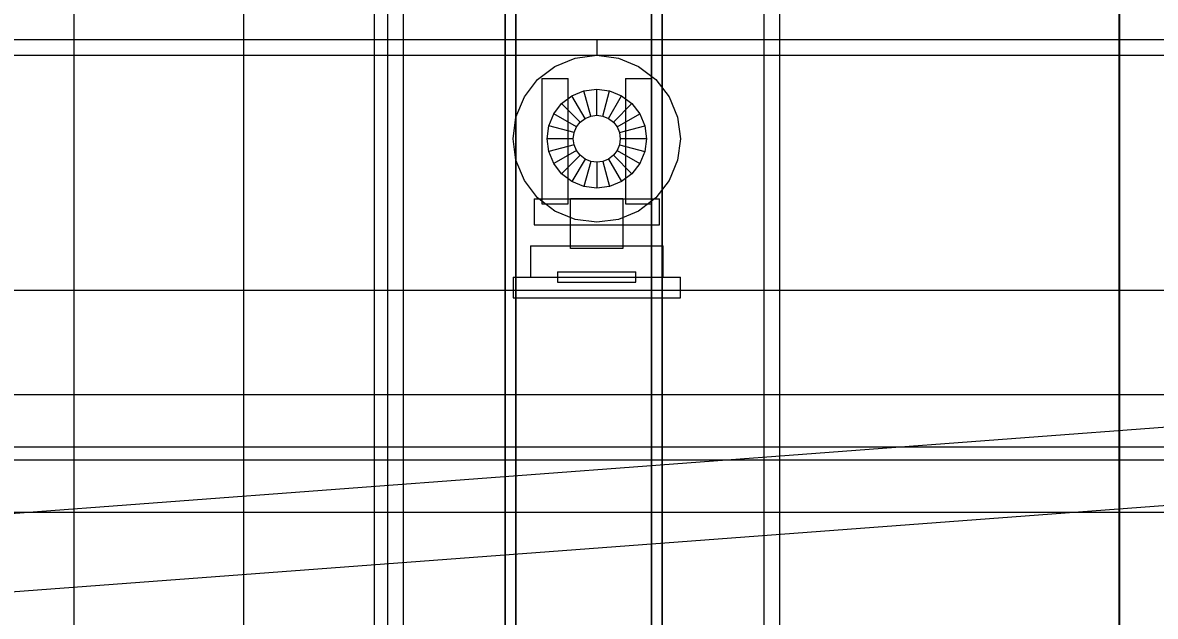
# Model space of a CAD drawing. Header units: millimetres. Extents: x -191664 to 191490, y -197311 to 10263.
# Drawn here: x -1619.7 to -1186.3, y -31640 to -31412.5 of the extents above; entities that cross this region are included whole.
import ezdxf

# ---------------------------------------------------------------- set-up
doc = ezdxf.new("R2010")
doc.units = ezdxf.units.MM
for name, color, linetype, lineweight in [('COTAS_USUARIO', 1, 'Continuous', 0), ('frontal_briquetadora', 7, 'Continuous', 0), ('frontal_C04', 7, 'Continuous', 0), ('frontal_mezcladora', 7, 'Continuous', 0), ('frontal_secador', 7, 'Continuous', 0)]:
    doc.layers.add(name, color=color, linetype=linetype, lineweight=lineweight)
doc.dimstyles.new('PLANTA_100', dxfattribs={"dimtxt": 250, "dimasz": 150, "dimexe": 150, "dimexo": 80, "dimgap": 100, "dimtad": 1, "dimtih": 1, "dimtoh": 1, "dimdec": 1, "dimdsep": 46, "dimcen": 0.09, "dimclrd": 1, "dimclre": 1, "dimclrt": 1, "dimadec": 0, "dimazin": 0, "dimtfac": 1, "dimtdec": 4, "dimtofl": 0, "dimtmove": 0, "dimatfit": 3, "dimfxl": 1, "dimtolj": 1, "dimtzin": 0, "dimarcsym": 0})

# ---------------------------------------------------------------- blocks, each defined once
blk = doc.blocks.new('*D108')
at = {"layer": 'COTAS_USUARIO', "color": 1, "lineweight": -2, "transparency": 16777216}
for p, q in [((-80, -30400), (-1350, -30400)), ((-1200, -31850), (-1200, -30550)), ((-80, -32000), (-1350, -32000))]:
    blk.add_line(p, q, dxfattribs=at)
at = {"layer": 'COTAS_USUARIO', "color": 1, "transparency": 16777216}
for points in [[(-1225, -30550), (-1175, -30550), (-1200, -30400)], [(-1225, -31850), (-1175, -31850), (-1200, -32000)]]:
    blk.add_solid(points, dxfattribs=at)
at = {"layer": 'Defpoints', "color": 0, "transparency": 16777216}
for p in [(-1200, -30400), (0, -30400), (0, -32000)]:
    blk.add_point(p, dxfattribs=at)
blk = doc.blocks.new('*D109')
at = {"layer": 'COTAS_USUARIO', "color": 1, "lineweight": -2, "transparency": 16777216}
for p, q in [((-80, -28700), (-1350, -28700)), ((-1200, -31850), (-1200, -28850)), ((-80, -32000), (-1350, -32000))]:
    blk.add_line(p, q, dxfattribs=at)
at = {"layer": 'COTAS_USUARIO', "color": 1, "transparency": 16777216}
for points in [[(-1225, -28850), (-1175, -28850), (-1200, -28700)], [(-1225, -31850), (-1175, -31850), (-1200, -32000)]]:
    blk.add_solid(points, dxfattribs=at)
at = {"layer": 'Defpoints', "color": 0, "transparency": 16777216}
for p in [(-1200, -28700), (0, -28700), (0, -32000)]:
    blk.add_point(p, dxfattribs=at)
blk = doc.blocks.new('*D110')
at = {"layer": 'COTAS_USUARIO', "color": 1, "lineweight": -2, "transparency": 16777216}
for p, q in [((-80, -30350), (-1350, -30350)), ((-1200, -31850), (-1200, -30500)), ((-80, -32000), (-1350, -32000))]:
    blk.add_line(p, q, dxfattribs=at)
at = {"layer": 'COTAS_USUARIO', "color": 1, "transparency": 16777216}
for points in [[(-1225, -30500), (-1175, -30500), (-1200, -30350)], [(-1225, -31850), (-1175, -31850), (-1200, -32000)]]:
    blk.add_solid(points, dxfattribs=at)
at = {"layer": 'Defpoints', "color": 0, "transparency": 16777216}
for p in [(-1200, -30350), (0, -30350), (0, -32000)]:
    blk.add_point(p, dxfattribs=at)
blk = doc.blocks.new('*D111')
at = {"layer": 'COTAS_USUARIO', "color": 1, "lineweight": -2, "transparency": 16777216}
for p, q in [((-80, -27700), (-1350, -27700)), ((-1200, -31850), (-1200, -27850)), ((-80, -32000), (-1350, -32000))]:
    blk.add_line(p, q, dxfattribs=at)
at = {"layer": 'COTAS_USUARIO', "color": 1, "transparency": 16777216}
for points in [[(-1225, -27850), (-1175, -27850), (-1200, -27700)], [(-1225, -31850), (-1175, -31850), (-1200, -32000)]]:
    blk.add_solid(points, dxfattribs=at)
at = {"layer": 'Defpoints', "color": 0, "transparency": 16777216}
for p in [(-1200, -27700), (0, -27700), (0, -32000)]:
    blk.add_point(p, dxfattribs=at)
blk = doc.blocks.new('*D121')
at = {"layer": 'COTAS_USUARIO', "color": 1, "lineweight": -2, "transparency": 16777216}
for p, q in [((-80, -29000), (-1350, -29000)), ((-1200, -31850), (-1200, -29150)), ((-80, -32000), (-1350, -32000))]:
    blk.add_line(p, q, dxfattribs=at)
at = {"layer": 'COTAS_USUARIO', "color": 1, "transparency": 16777216}
for points in [[(-1225, -29150), (-1175, -29150), (-1200, -29000)], [(-1225, -31850), (-1175, -31850), (-1200, -32000)]]:
    blk.add_solid(points, dxfattribs=at)
at = {"layer": 'Defpoints', "color": 0, "transparency": 16777216}
for p in [(-1200, -29000), (0, -29000), (0, -32000)]:
    blk.add_point(p, dxfattribs=at)

msp = doc.modelspace()

# ---------------------------------------------------------------- linework, layer by layer
at = {"layer": 'frontal_briquetadora', "color": 8, "true_color": 0x657a85}
for p, q in [((-1480, -31988), (-1480, -30950)), ((-1474, -31988), (-1474, -30950)), ((-1336, -31988), (-1336, -30950)), ((-1330, -31988), (-1330, -30950))]:
    msp.add_line(p, q, dxfattribs=at)
at = {"layer": 'frontal_briquetadora', "color": 8, "true_color": 0x667b86}
for p, q in [((-1435, -31872.05), (-1435, -31072.05)), ((-1375, -31072.05), (-1375, -31872.05)), ((-1435, -31075.78), (-1435, -31875.78)), ((-1431, -31075.78), (-1431, -31875.78)), ((-1379, -31875.78), (-1379, -31075.78)), ((-1375, -31875.78), (-1375, -31075.78)), ((-1435, -31924.22), (-1435, -31124.22)), ((-1431, -31924.22), (-1431, -31124.22)), ((-1379, -31124.22), (-1379, -31924.22)), ((-1375, -31124.22), (-1375, -31924.22)), ((-1435, -31127.95), (-1435, -31927.95)), ((-1375, -31927.95), (-1375, -31127.95))]:
    msp.add_line(p, q, dxfattribs=at)
at = {"layer": 'frontal_C04', "color": 139, "true_color": 0x345e4e}
for p, q in [((-1750, -31419), (-1400, -31419)), ((-1400, -31419), (-1400, -31425)), ((-1400, -31419), (-420, -31419)), ((-1750, -31425), (-1400, -31425)), ((-1400, -31425), (-420, -31425))]:
    msp.add_line(p, q, dxfattribs=at)
at = {"layer": 'frontal_C04', "color": 252, "true_color": 0x83939a}
for p, q in [((-1408.28, -31426.09), (-1400, -31425)), ((-1400, -31425), (-1391.72, -31426.09)), ((-1422.63, -31434.37), (-1416, -31429.29)), ((-1416, -31429.29), (-1408.28, -31426.09)), ((-1391.72, -31426.09), (-1384, -31429.29)), ((-1384, -31429.29), (-1377.37, -31434.37)), ((-1427.71, -31441), (-1422.63, -31434.37)), ((-1377.37, -31434.37), (-1372.29, -31441)), ((-1430.91, -31448.72), (-1427.71, -31441)), ((-1372.29, -31441), (-1369.09, -31448.72)), ((-1432, -31457), (-1430.91, -31448.72)), ((-1369.09, -31448.72), (-1368, -31457)), ((-1430.91, -31465.28), (-1432, -31457)), ((-1368, -31457), (-1369.09, -31465.28)), ((-1427.71, -31473), (-1430.91, -31465.28)), ((-1369.09, -31465.28), (-1372.29, -31473)), ((-1422.63, -31479.63), (-1427.71, -31473)), ((-1372.29, -31473), (-1377.37, -31479.63)), ((-1416, -31484.71), (-1422.63, -31479.63)), ((-1377.37, -31479.63), (-1384, -31484.71)), ((-1408.28, -31487.91), (-1416, -31484.71)), ((-1384, -31484.71), (-1391.72, -31487.91)), ((-1400, -31489), (-1408.28, -31487.91)), ((-1391.72, -31487.91), (-1400, -31489))]:
    msp.add_line(p, q, dxfattribs=at)
at = {"layer": 'frontal_C04', "color": 139, "true_color": 0x354b57}
for p, q in [((-1421, -31434), (-1411, -31434)), ((-1421, -31434), (-1421, -31482)), ((-1411, -31482), (-1411, -31434)), ((-1389, -31434), (-1379, -31434)), ((-1389, -31434), (-1389, -31482)), ((-1379, -31482), (-1379, -31434)), ((-1424, -31480), (-1376, -31480)), ((-1424, -31480), (-1424, -31490)), ((-1421, -31482), (-1411, -31482)), ((-1390, -31480), (-1410, -31480)), ((-1410, -31499), (-1410, -31480)), ((-1390, -31480), (-1390, -31499)), ((-1389, -31482), (-1379, -31482)), ((-1376, -31490), (-1376, -31480)), ((-1424, -31490), (-1376, -31490)), ((-1425.4, -31498), (-1374.6, -31498)), ((-1425.4, -31498), (-1425.4, -31510)), ((-1390, -31499), (-1410, -31499)), ((-1374.6, -31510), (-1374.6, -31498)), ((-1415, -31508), (-1385, -31508)), ((-1415, -31508), (-1415, -31512)), ((-1385, -31512), (-1385, -31508)), ((-1432, -31510), (-1368, -31510)), ((-1432, -31510), (-1432, -31518)), ((-1425.4, -31510), (-1374.6, -31510)), ((-1415, -31512), (-1385, -31512)), ((-1368, -31518), (-1368, -31510)), ((-1750, -31515), (-550, -31515)), ((-1751.12, -31610.04), (-551.12, -31520.04)), ((-1432, -31518), (-1368, -31518)), ((-1748.88, -31639.96), (-548.88, -31549.96)), ((-1750, -31555), (-550, -31555)), ((-1750, -31600), (-550, -31600))]:
    msp.add_line(p, q, dxfattribs=at)
at = {"layer": 'frontal_C04', "color": 155, "true_color": 0x617580}
for p, q in [((-1409.5, -31440.55), (-1404.92, -31438.65)), ((-1404.92, -31438.65), (-1400, -31438)), ((-1402.33, -31448.31), (-1404.92, -31438.65)), ((-1400, -31448), (-1400, -31438)), ((-1400, -31438), (-1395.08, -31438.65)), ((-1397.67, -31448.31), (-1395.08, -31438.65)), ((-1395.08, -31438.65), (-1390.5, -31440.55)), ((-1413.44, -31443.56), (-1409.5, -31440.55)), ((-1404.5, -31449.21), (-1409.5, -31440.55)), ((-1395.5, -31449.21), (-1390.5, -31440.55)), ((-1390.5, -31440.55), (-1386.56, -31443.56)), ((-1418.35, -31452.08), (-1416.45, -31447.5)), ((-1416.45, -31447.5), (-1413.44, -31443.56)), ((-1407.79, -31452.5), (-1416.45, -31447.5)), ((-1406.36, -31450.64), (-1413.44, -31443.56)), ((-1393.64, -31450.64), (-1386.56, -31443.56)), ((-1392.21, -31452.5), (-1383.55, -31447.5)), ((-1386.56, -31443.56), (-1383.55, -31447.5)), ((-1383.55, -31447.5), (-1381.65, -31452.08)), ((-1419, -31457), (-1418.35, -31452.08)), ((-1408.69, -31454.67), (-1418.35, -31452.08)), ((-1391.31, -31454.67), (-1381.65, -31452.08)), ((-1381.65, -31452.08), (-1381, -31457)), ((-1409, -31457), (-1419, -31457)), ((-1418.35, -31461.92), (-1419, -31457)), ((-1408.69, -31459.33), (-1418.35, -31461.92)), ((-1391.31, -31459.33), (-1381.65, -31461.92)), ((-1381, -31457), (-1391, -31457)), ((-1381, -31457), (-1381.65, -31461.92)), ((-1416.45, -31466.5), (-1418.35, -31461.92)), ((-1407.79, -31461.5), (-1416.45, -31466.5)), ((-1406.36, -31463.36), (-1413.44, -31470.44)), ((-1404.5, -31464.79), (-1409.5, -31473.45)), ((-1395.5, -31464.79), (-1390.5, -31473.45)), ((-1393.64, -31463.36), (-1386.56, -31470.44)), ((-1392.21, -31461.5), (-1383.55, -31466.5)), ((-1381.65, -31461.92), (-1383.55, -31466.5)), ((-1413.44, -31470.44), (-1416.45, -31466.5)), ((-1402.33, -31465.69), (-1404.92, -31475.35)), ((-1400, -31466), (-1400, -31476)), ((-1397.67, -31465.69), (-1395.08, -31475.35)), ((-1383.55, -31466.5), (-1386.56, -31470.44)), ((-1409.5, -31473.45), (-1413.44, -31470.44)), ((-1404.92, -31475.35), (-1409.5, -31473.45)), ((-1390.5, -31473.45), (-1395.08, -31475.35)), ((-1386.56, -31470.44), (-1390.5, -31473.45)), ((-1400, -31476), (-1404.92, -31475.35)), ((-1395.08, -31475.35), (-1400, -31476))]:
    msp.add_line(p, q, dxfattribs=at)
at = {"layer": 'frontal_C04', "color": 9, "true_color": 0xbac6cb}
for p, q in [((-1407.79, -31452.5), (-1406.36, -31450.64)), ((-1406.36, -31450.64), (-1404.5, -31449.21)), ((-1404.5, -31449.21), (-1402.33, -31448.31)), ((-1402.33, -31448.31), (-1400, -31448)), ((-1400, -31448), (-1397.67, -31448.31)), ((-1397.67, -31448.31), (-1395.5, -31449.21)), ((-1395.5, -31449.21), (-1393.64, -31450.64)), ((-1393.64, -31450.64), (-1392.21, -31452.5)), ((-1409, -31457), (-1408.69, -31454.67)), ((-1408.69, -31454.67), (-1407.79, -31452.5)), ((-1392.21, -31452.5), (-1391.31, -31454.67)), ((-1391.31, -31454.67), (-1391, -31457)), ((-1408.69, -31459.33), (-1409, -31457)), ((-1407.79, -31461.5), (-1408.69, -31459.33)), ((-1391.31, -31459.33), (-1392.21, -31461.5)), ((-1391, -31457), (-1391.31, -31459.33)), ((-1406.36, -31463.36), (-1407.79, -31461.5)), ((-1404.5, -31464.79), (-1406.36, -31463.36)), ((-1402.33, -31465.69), (-1404.5, -31464.79)), ((-1395.5, -31464.79), (-1397.67, -31465.69)), ((-1393.64, -31463.36), (-1395.5, -31464.79)), ((-1392.21, -31461.5), (-1393.64, -31463.36)), ((-1400, -31466), (-1402.33, -31465.69)), ((-1397.67, -31465.69), (-1400, -31466))]:
    msp.add_line(p, q, dxfattribs=at)
at = {"layer": 'frontal_C04', "color": 251, "true_color": 0x586d65}
for p, q in [((-1750, -31575), (2600, -31575)), ((-1750, -31580), (2600, -31580))]:
    msp.add_line(p, q, dxfattribs=at)
at = {"layer": 'frontal_mezcladora', "color": 139, "true_color": 0x344b58}
for p, q in [((-1535, -31980), (-1535, -31000)), ((-1485, -31980), (-1485, -31000))]:
    msp.add_line(p, q, dxfattribs=at)
at = {"layer": 'frontal_secador', "color": 253, "true_color": 0xa6b3ba}
msp.add_line((-1600, -31975), (-1600, -29010), dxfattribs=at)

# ---------------------------------------------------------------- dimensions: what is measured, and where the dimension line sits
at = {"layer": 'COTAS_USUARIO'}
for p2, picture, middle in [((0, -27700), '*D111', (-1200, -29850)), ((0, -28700), '*D109', (-1200, -30350)), ((0, -29000), '*D121', (-1200, -30500)), ((0, -30350), '*D110', (-1200, -31175)), ((0, -30400), '*D108', (-1200, -31200))]:
    dim = msp.add_aligned_dim(p1=(0, -32000), p2=p2, distance=1200, dimstyle='PLANTA_100', dxfattribs=at)
    dim.commit()
    dim.dimension.update_dxf_attribs({"geometry": picture, "text_midpoint": middle})

doc.saveas('drawing.dxf')
